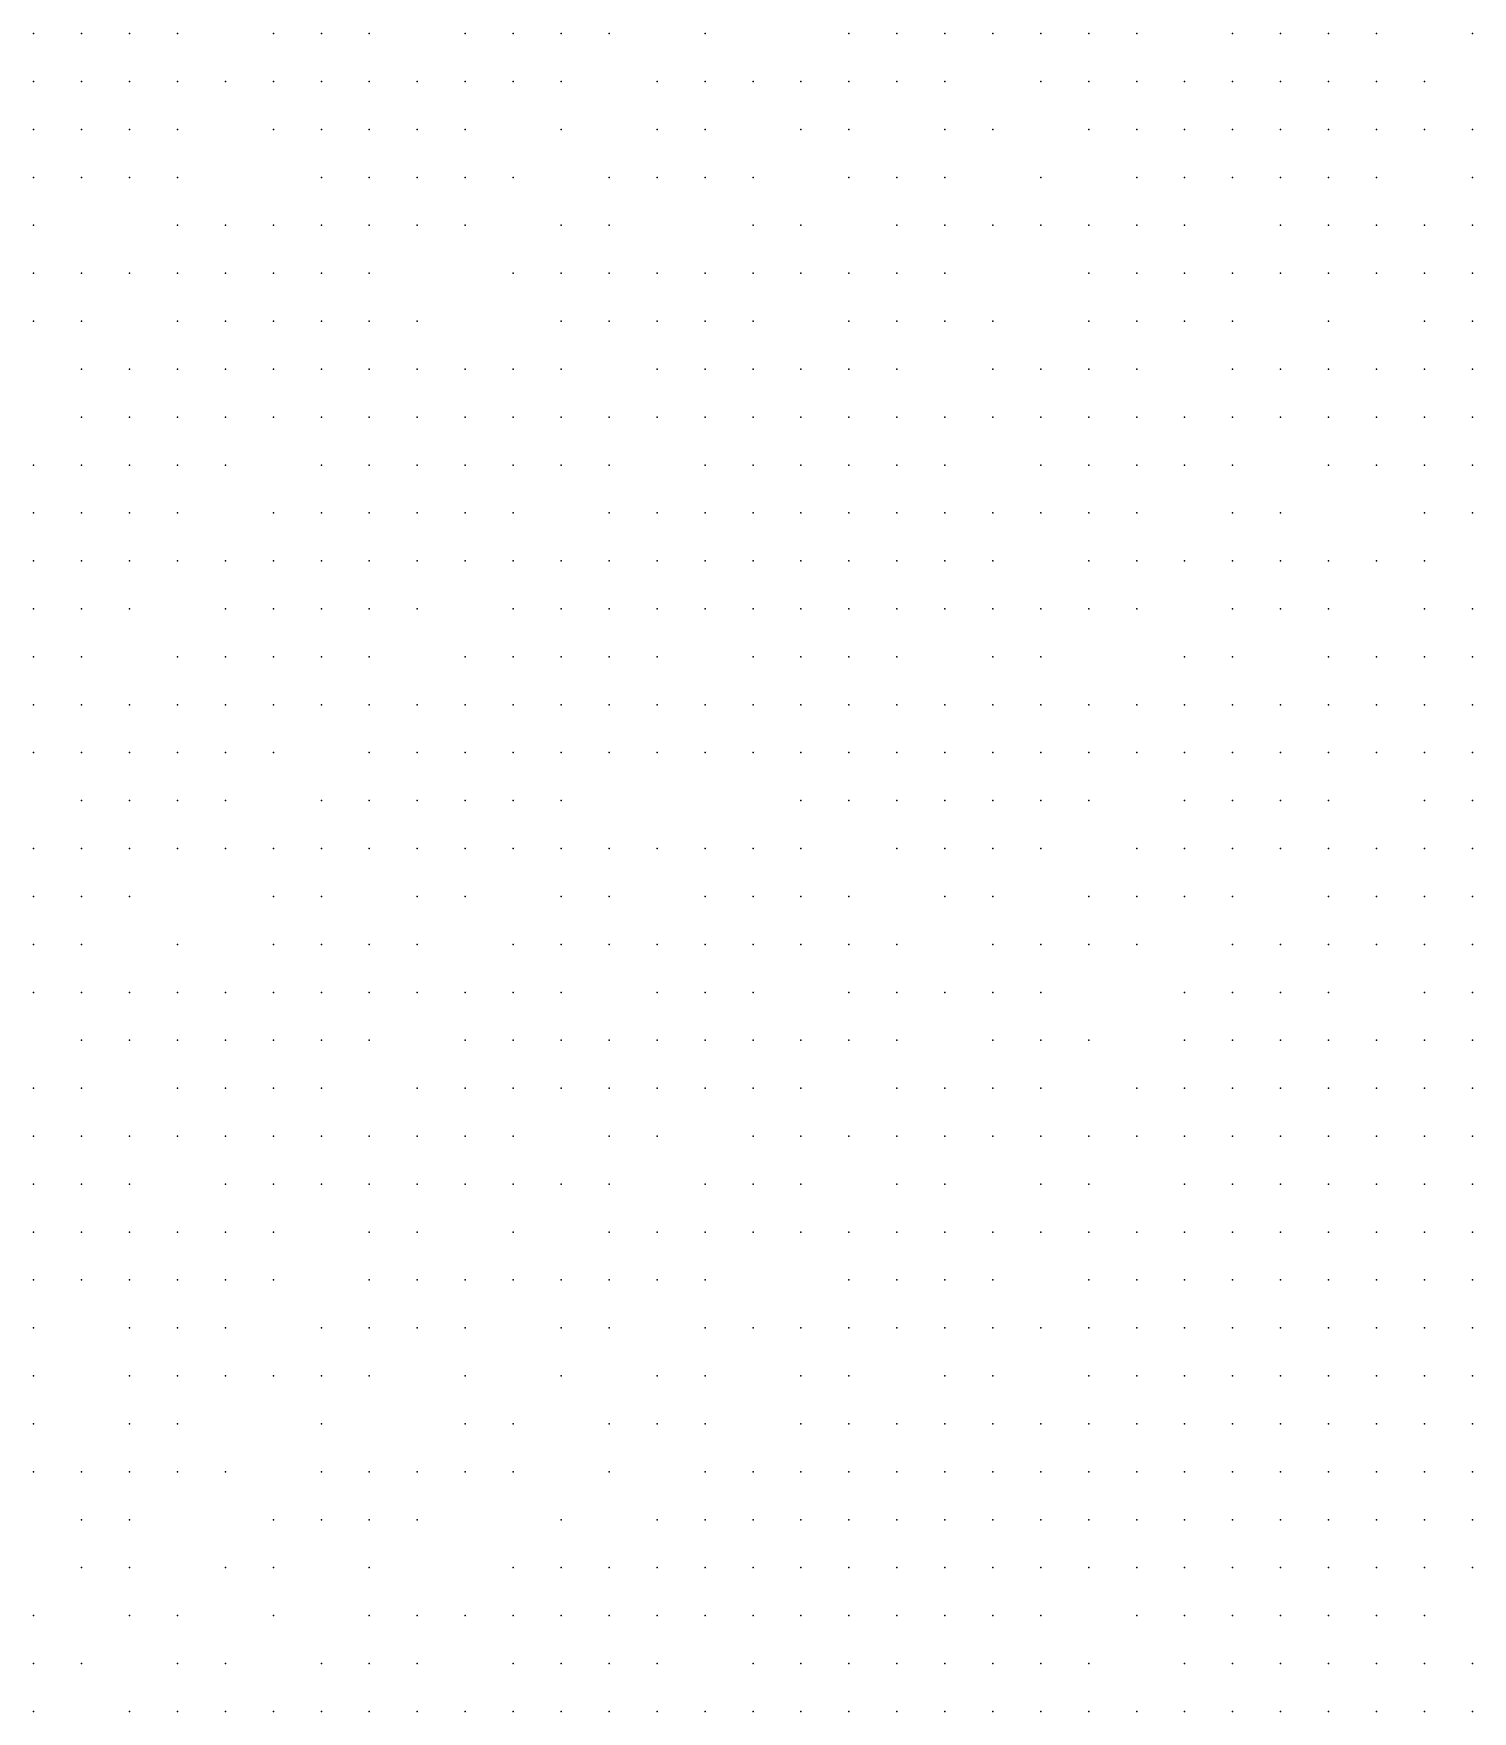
# Model space of a CAD drawing. Extents: x 429 to 793, y 817 to 1241.
# Drawn here: x 565.88 to 587.78, y 1055.32 to 1080.87 of the extents above; entities that cross this region are included whole.
import ezdxf

# ---------------------------------------------------------------- set-up
doc = ezdxf.new("R2010")
doc.units = 0

msp = doc.modelspace()

# ---------------------------------------------------------------- linework, layer by layer
for p in [(565.88, 1080.87, 213.662), (566.61, 1080.87, 213.565), (567.34, 1080.87, 213.468), (568.07, 1080.87, 213.447), (569.53, 1080.87, 213.35), (570.26, 1080.87, 213.23), (570.99, 1080.87, 213.079), (572.45, 1080.87, 212.803), (573.18, 1080.87, 212.74), (573.91, 1080.87, 212.633), (574.64, 1080.87, 212.51), (576.1, 1080.87, 212.245), (578.29, 1080.87, 212.06), (579.02, 1080.87, 212.03), (579.75, 1080.87, 211.93), (580.48, 1080.87, 211.927), (581.21, 1080.87, 211.925), (581.94, 1080.87, 211.69), (582.67, 1080.87, 211.58), (584.13, 1080.87, 211.96), (584.86, 1080.87, 211.97), (585.59, 1080.87, 212.22), (586.32, 1080.87, 212.2), (587.78, 1080.87, 212.56), (565.88, 1080.14, 213.737), (566.61, 1080.14, 213.64), (567.34, 1080.14, 213.566), (568.07, 1080.14, 213.492), (568.8, 1080.14, 213.44), (569.53, 1080.14, 213.333), (570.26, 1080.14, 213.227), (570.99, 1080.14, 213.076), (571.72, 1080.14, 212.987), (572.45, 1080.14, 212.8), (573.18, 1080.14, 212.753), (573.91, 1080.14, 212.647), (575.37, 1080.14, 212.455), (576.1, 1080.14, 212.367), (576.83, 1080.14, 212.165), (577.56, 1080.14, 212.075), (578.29, 1080.14, 212.115), (579.02, 1080.14, 212.08), (579.75, 1080.14, 212.137), (581.21, 1080.14, 212.033), (581.94, 1080.14, 211.812), (582.67, 1080.14, 211.92), (583.4, 1080.14, 212.107), (584.13, 1080.14, 212.033), (584.86, 1080.14, 212.22), (585.59, 1080.14, 212.41), (586.32, 1080.14, 212.51), (587.05, 1080.14, 212.6), (565.88, 1079.41, 213.782), (566.61, 1079.41, 213.704), (567.34, 1079.41, 213.559), (568.07, 1079.41, 213.485), (569.53, 1079.41, 213.317), (570.26, 1079.41, 213.21), (570.99, 1079.41, 213.103), (571.72, 1079.41, 212.983), (572.45, 1079.41, 212.89), (573.91, 1079.41, 212.66), (575.37, 1079.41, 212.53), (576.1, 1079.41, 212.4), (577.56, 1079.41, 212.22), (578.29, 1079.41, 212.13), (579.75, 1079.41, 212.155), (580.48, 1079.41, 212.193), (581.94, 1079.41, 212.03), (582.67, 1079.41, 212.073), (583.4, 1079.41, 212.184), (584.13, 1079.41, 212.416), (584.86, 1079.41, 212.448), (585.59, 1079.41, 212.48), (586.32, 1079.41, 212.67), (587.05, 1079.41, 212.86), (587.78, 1079.41, 213.05), (565.88, 1078.68, 213.775), (566.61, 1078.68, 213.697), (567.34, 1078.68, 213.552), (568.07, 1078.68, 213.53), (570.26, 1078.68, 213.193), (570.99, 1078.68, 213.087), (571.72, 1078.68, 212.98), (572.45, 1078.68, 212.873), (573.18, 1078.68, 212.818), (574.64, 1078.68, 212.594), (575.37, 1078.68, 212.528), (576.1, 1078.68, 212.42), (576.83, 1078.68, 212.382), (578.29, 1078.68, 212.238), (579.02, 1078.68, 212.2), (579.75, 1078.68, 212.225), (581.21, 1078.68, 212.25), (582.67, 1078.68, 212.183), (583.4, 1078.68, 212.227), (584.13, 1078.68, 212.46), (584.86, 1078.68, 212.616), (585.59, 1078.68, 212.68), (586.32, 1078.68, 212.87), (587.78, 1078.68, 213.06), (565.88, 1077.95, 213.723), (568.07, 1077.95, 213.513), (568.8, 1077.95, 213.407), (569.53, 1077.95, 213.3), (570.26, 1077.95, 213.213), (570.99, 1077.95, 213.125), (571.72, 1077.95, 212.963), (572.45, 1077.95, 212.897), (573.91, 1077.95, 212.736), (574.64, 1077.95, 212.591), (576.83, 1077.95, 212.44), (577.56, 1077.95, 212.383), (579.02, 1077.95, 212.22), (579.75, 1077.95, 212.245), (580.48, 1077.95, 212.27), (581.21, 1077.95, 212.353), (581.94, 1077.95, 212.366), (582.67, 1077.95, 212.337), (583.4, 1077.95, 212.414), (584.86, 1077.95, 212.693), (585.59, 1077.95, 212.848), (586.32, 1077.95, 212.88), (587.05, 1077.95, 213.07), (587.78, 1077.95, 213.3), (565.88, 1077.22, 213.77), (566.61, 1077.22, 213.713), (567.34, 1077.22, 213.6), (568.07, 1077.22, 213.518), (568.8, 1077.22, 213.342), (569.53, 1077.22, 213.27), (570.26, 1077.22, 213.182), (570.99, 1077.22, 213.095), (573.18, 1077.22, 212.853), (573.91, 1077.22, 212.76), (574.64, 1077.22, 212.653), (575.37, 1077.22, 212.573), (576.1, 1077.22, 212.517), (576.83, 1077.22, 212.46), (577.56, 1077.22, 212.403), (578.29, 1077.22, 212.347), (579.02, 1077.22, 212.265), (579.75, 1077.22, 212.29), (581.94, 1077.22, 212.443), (582.67, 1077.22, 212.482), (583.4, 1077.22, 212.564), (584.13, 1077.22, 212.53), (584.86, 1077.22, 212.763), (585.59, 1077.22, 212.847), (586.32, 1077.22, 213.08), (587.05, 1077.22, 213.366), (587.78, 1077.22, 213.405), (565.88, 1076.49, 213.76), (566.61, 1076.49, 213.693), (568.07, 1076.49, 213.463), (568.8, 1076.49, 213.347), (569.53, 1076.49, 213.24), (570.26, 1076.49, 213.152), (570.99, 1076.49, 213.04), (571.72, 1076.49, 212.947), (573.91, 1076.49, 212.732), (574.64, 1076.49, 212.65), (575.37, 1076.49, 212.593), (576.1, 1076.49, 212.537), (576.83, 1076.49, 212.48), (578.29, 1076.49, 212.367), (579.02, 1076.49, 212.328), (579.75, 1076.49, 212.31), (580.48, 1076.49, 212.373), (581.94, 1076.49, 212.457), (582.67, 1076.49, 212.547), (583.4, 1076.49, 212.637), (584.13, 1076.49, 212.714), (585.59, 1076.49, 212.997), (587.05, 1076.49, 213.273), (587.78, 1076.49, 213.652), (566.61, 1075.76, 213.673), (567.34, 1075.76, 213.56), (568.07, 1075.76, 213.443), (568.8, 1075.76, 213.327), (569.53, 1075.76, 213.21), (570.26, 1075.76, 213.117), (570.99, 1075.76, 213.025), (571.72, 1075.76, 213.023), (572.45, 1075.76, 212.93), (573.18, 1075.76, 212.838), (573.91, 1075.76, 212.743), (575.37, 1075.76, 212.612), (576.1, 1075.76, 212.568), (576.83, 1075.76, 212.524), (577.56, 1075.76, 212.439), (578.29, 1075.76, 212.398), (579.02, 1075.76, 212.357), (580.48, 1075.76, 212.435), (581.21, 1075.76, 212.477), (581.94, 1075.76, 212.56), (582.67, 1075.76, 212.65), (584.13, 1075.76, 212.74), (584.86, 1075.76, 212.83), (585.59, 1075.76, 213.107), (586.32, 1075.76, 213.19), (587.05, 1075.76, 213.467), (587.78, 1075.76, 213.75), (566.61, 1075.03, 213.607), (567.34, 1075.03, 213.41), (568.07, 1075.03, 213.285), (568.8, 1075.03, 213.31), (569.53, 1075.03, 213.185), (570.26, 1075.03, 213.087), (570.99, 1075.03, 213.027), (571.72, 1075.03, 212.888), (572.45, 1075.03, 212.84), (573.18, 1075.03, 212.747), (573.91, 1075.03, 212.655), (574.64, 1075.03, 212.6), (575.37, 1075.03, 212.6), (576.1, 1075.03, 212.575), (576.83, 1075.03, 212.531), (577.56, 1075.03, 212.487), (578.29, 1075.03, 212.405), (579.02, 1075.03, 212.373), (579.75, 1075.03, 212.38), (580.48, 1075.03, 212.558), (581.21, 1075.03, 212.559), (581.94, 1075.03, 212.683), (582.67, 1075.03, 212.683), (583.4, 1075.03, 212.773), (584.13, 1075.03, 212.863), (584.86, 1075.03, 212.997), (585.59, 1075.03, 213.387), (586.32, 1075.03, 213.552), (587.05, 1075.03, 213.606), (587.78, 1075.03, 213.66), (565.88, 1074.3, 213.637), (566.61, 1074.3, 213.457), (567.34, 1074.3, 213.26), (568.07, 1074.3, 213.143), (568.8, 1074.3, 213.16), (570.26, 1074.3, 212.963), (570.99, 1074.3, 212.903), (571.72, 1074.3, 212.843), (572.45, 1074.3, 212.75), (573.18, 1074.3, 212.658), (573.91, 1074.3, 212.603), (574.64, 1074.3, 212.55), (576.1, 1074.3, 212.55), (576.83, 1074.3, 212.55), (577.56, 1074.3, 212.493), (578.29, 1074.3, 212.452), (579.02, 1074.3, 212.443), (579.75, 1074.3, 212.45), (581.21, 1074.3, 212.682), (581.94, 1074.3, 212.806), (582.67, 1074.3, 212.807), (583.4, 1074.3, 212.897), (584.13, 1074.3, 213.03), (585.59, 1074.3, 213.163), (586.32, 1074.3, 213.553), (587.05, 1074.3, 213.886), (587.78, 1074.3, 213.94), (565.88, 1073.57, 213.29), (566.61, 1073.57, 213.307), (567.34, 1073.57, 213.11), (568.07, 1073.57, 213.02), (569.53, 1073.57, 212.93), (570.26, 1073.57, 212.84), (570.99, 1073.57, 212.78), (571.72, 1073.57, 212.72), (572.45, 1073.57, 212.66), (573.18, 1073.57, 212.607), (574.64, 1073.57, 212.553), (575.37, 1073.57, 212.5), (576.1, 1073.57, 212.5), (576.83, 1073.57, 212.5), (577.56, 1073.57, 212.5), (578.29, 1073.57, 212.507), (579.02, 1073.57, 212.523), (579.75, 1073.57, 212.545), (580.48, 1073.57, 212.52), (581.21, 1073.57, 212.657), (581.94, 1073.57, 212.793), (582.67, 1073.57, 212.93), (584.13, 1073.57, 213.063), (584.86, 1073.57, 213.197), (587.05, 1073.57, 213.943), (587.78, 1073.57, 214.22), (565.88, 1072.84, 213.268), (566.61, 1072.84, 213.045), (567.34, 1072.84, 212.96), (568.07, 1072.84, 212.952), (568.8, 1072.84, 212.915), (569.53, 1072.84, 212.758), (570.26, 1072.84, 212.72), (570.99, 1072.84, 212.645), (571.72, 1072.84, 212.69), (572.45, 1072.84, 212.577), (573.18, 1072.84, 212.582), (573.91, 1072.84, 212.557), (574.64, 1072.84, 212.478), (575.37, 1072.84, 212.45), (576.1, 1072.84, 212.438), (576.83, 1072.84, 212.462), (577.56, 1072.84, 212.513), (578.29, 1072.84, 212.548), (579.02, 1072.84, 212.596), (579.75, 1072.84, 212.571), (580.48, 1072.84, 212.593), (581.94, 1072.84, 212.867), (582.67, 1072.84, 212.882), (583.4, 1072.84, 213.114), (584.13, 1072.84, 213.237), (584.86, 1072.84, 213.319), (585.59, 1072.84, 213.33), (586.32, 1072.84, 213.72), (587.05, 1072.84, 214.11), (565.88, 1072.11, 213.092), (566.61, 1072.11, 212.98), (567.34, 1072.11, 212.81), (568.8, 1072.11, 212.795), (569.53, 1072.11, 212.69), (570.26, 1072.11, 212.6), (570.99, 1072.11, 212.54), (571.72, 1072.11, 212.57), (573.18, 1072.11, 212.493), (573.91, 1072.11, 212.505), (574.64, 1072.11, 212.453), (575.37, 1072.11, 212.4), (576.1, 1072.11, 212.4), (576.83, 1072.11, 212.425), (577.56, 1072.11, 212.463), (578.29, 1072.11, 212.527), (579.02, 1072.11, 212.593), (579.75, 1072.11, 212.66), (580.48, 1072.11, 212.667), (581.21, 1072.11, 212.714), (581.94, 1072.11, 212.835), (582.67, 1072.11, 212.987), (584.13, 1072.11, 213.298), (584.86, 1072.11, 213.482), (585.59, 1072.11, 213.503), (587.05, 1072.11, 213.893), (587.78, 1072.11, 214.283), (565.88, 1071.38, 212.915), (566.61, 1071.38, 212.723), (568.07, 1071.38, 212.66), (568.8, 1071.38, 212.6), (569.53, 1071.38, 212.637), (570.26, 1071.38, 212.48), (570.99, 1071.38, 212.457), (572.45, 1071.38, 212.433), (573.18, 1071.38, 212.41), (573.91, 1071.38, 212.39), (574.64, 1071.38, 212.37), (575.37, 1071.38, 212.35), (576.83, 1071.38, 212.413), (577.56, 1071.38, 212.477), (578.29, 1071.38, 212.54), (579.02, 1071.38, 212.607), (580.48, 1071.38, 212.692), (581.21, 1071.38, 212.788), (583.4, 1071.38, 213.17), (584.13, 1071.38, 213.357), (585.59, 1071.38, 213.666), (586.32, 1071.38, 213.677), (587.05, 1071.38, 214.067), (587.78, 1071.38, 214.563), (565.88, 1070.65, 212.758), (566.61, 1070.65, 212.725), (567.34, 1070.65, 212.693), (568.07, 1070.65, 212.6), (568.8, 1070.65, 212.6), (569.53, 1070.65, 212.48), (570.26, 1070.65, 212.467), (570.99, 1070.65, 212.485), (571.72, 1070.65, 212.487), (572.45, 1070.65, 212.435), (573.18, 1070.65, 212.44), (573.91, 1070.65, 212.403), (574.64, 1070.65, 212.4), (575.37, 1070.65, 212.388), (576.1, 1070.65, 212.458), (576.83, 1070.65, 212.53), (577.56, 1070.65, 212.557), (578.29, 1070.65, 212.657), (579.02, 1070.65, 212.619), (579.75, 1070.65, 212.698), (580.48, 1070.65, 212.778), (581.21, 1070.65, 212.74), (581.94, 1070.65, 213.016), (582.67, 1070.65, 213.291), (583.4, 1070.65, 213.291), (584.13, 1070.65, 213.499), (584.86, 1070.65, 213.708), (585.59, 1070.65, 213.663), (586.32, 1070.65, 213.85), (587.05, 1070.65, 214.404), (587.78, 1070.65, 215.085), (565.88, 1069.92, 212.62), (566.61, 1069.92, 212.665), (567.34, 1069.92, 212.633), (568.07, 1069.92, 212.54), (568.8, 1069.92, 212.54), (569.53, 1069.92, 212.48), (570.99, 1069.92, 212.453), (571.72, 1069.92, 212.49), (572.45, 1069.92, 212.493), (573.18, 1069.92, 212.47), (573.91, 1069.92, 212.45), (574.64, 1069.92, 212.425), (575.37, 1069.92, 212.47), (576.1, 1069.92, 212.49), (576.83, 1069.92, 212.6), (577.56, 1069.92, 212.674), (578.29, 1069.92, 212.665), (579.02, 1069.92, 212.736), (579.75, 1069.92, 212.815), (580.48, 1069.92, 212.79), (581.21, 1069.92, 212.903), (581.94, 1069.92, 213.2), (582.67, 1069.92, 213.568), (583.4, 1069.92, 213.567), (584.13, 1069.92, 213.567), (584.86, 1069.92, 213.776), (585.59, 1069.92, 213.985), (586.32, 1069.92, 214.237), (587.05, 1069.92, 214.773), (587.78, 1069.92, 215.512), (566.61, 1069.19, 212.513), (567.34, 1069.19, 212.573), (568.07, 1069.19, 212.48), (568.8, 1069.19, 212.48), (570.26, 1069.19, 212.453), (570.99, 1069.19, 212.44), (571.72, 1069.19, 212.46), (572.45, 1069.19, 212.495), (573.18, 1069.19, 212.5), (573.91, 1069.19, 212.462), (577.56, 1069.19, 212.71), (578.29, 1069.19, 212.782), (579.02, 1069.19, 212.773), (579.75, 1069.19, 212.852), (580.48, 1069.19, 212.953), (581.21, 1069.19, 213.067), (581.94, 1069.19, 213.363), (583.4, 1069.19, 213.844), (584.13, 1069.19, 213.843), (584.86, 1069.19, 214.052), (585.59, 1069.19, 214.327), (587.05, 1069.19, 214.623), (587.78, 1069.19, 215.16), (565.88, 1068.46, 212.497), (566.61, 1068.46, 212.465), (567.34, 1068.46, 212.432), (568.07, 1068.46, 212.443), (568.8, 1068.46, 212.475), (569.53, 1068.46, 212.473), (570.26, 1068.46, 212.452), (570.99, 1068.46, 212.447), (571.72, 1068.46, 212.457), (572.45, 1068.46, 212.473), (573.18, 1068.46, 212.49), (573.91, 1068.46, 212.558), (574.64, 1068.46, 212.539), (575.37, 1068.46, 212.597), (576.1, 1068.46, 212.579), (576.83, 1068.46, 212.67), (577.56, 1068.46, 212.763), (579.02, 1068.46, 212.89), (579.75, 1068.46, 213.064), (580.48, 1068.46, 213.117), (581.21, 1068.46, 213.233), (582.67, 1068.46, 213.527), (583.4, 1068.46, 213.823), (584.13, 1068.46, 214.12), (584.86, 1068.46, 214.534), (585.59, 1068.46, 214.555), (586.32, 1068.46, 214.989), (587.05, 1068.46, 215.01), (587.78, 1068.46, 216.012), (565.88, 1067.73, 212.37), (566.61, 1067.73, 212.417), (567.34, 1067.73, 212.38), (569.53, 1067.73, 212.47), (570.26, 1067.73, 212.458), (571.72, 1067.73, 212.463), (572.45, 1067.73, 212.487), (573.91, 1067.73, 212.543), (574.64, 1067.73, 212.616), (576.1, 1067.73, 212.655), (576.83, 1067.73, 212.738), (577.56, 1067.73, 212.84), (578.29, 1067.73, 212.857), (579.75, 1067.73, 213.18), (580.48, 1067.73, 213.238), (581.94, 1067.73, 213.407), (582.67, 1067.73, 213.673), (583.4, 1067.73, 214), (584.13, 1067.73, 214.4), (585.59, 1067.73, 214.948), (586.32, 1067.73, 215.383), (587.05, 1067.73, 215.403), (587.78, 1067.73, 215.904), (565.88, 1067, 212.29), (566.61, 1067, 212.337), (568.07, 1067, 212.407), (569.53, 1067, 212.437), (570.26, 1067, 212.467), (570.99, 1067, 212.453), (571.72, 1067, 212.473), (573.18, 1067, 212.53), (573.91, 1067, 212.587), (574.64, 1067, 212.64), (575.37, 1067, 212.693), (576.1, 1067, 212.732), (576.83, 1067, 212.713), (577.56, 1067, 212.823), (578.29, 1067, 212.98), (579.02, 1067, 213.137), (580.48, 1067, 213.303), (581.21, 1067, 213.47), (581.94, 1067, 213.586), (582.67, 1067, 213.88), (584.13, 1067, 214.28), (584.86, 1067, 214.68), (585.59, 1067, 215.09), (586.32, 1067, 215.5), (587.05, 1067, 215.797), (587.78, 1067, 216.333), (565.88, 1066.27, 212.337), (566.61, 1066.27, 212.357), (567.34, 1066.27, 212.362), (568.07, 1066.27, 212.366), (568.8, 1066.27, 212.37), (569.53, 1066.27, 212.408), (570.26, 1066.27, 212.447), (570.99, 1066.27, 212.485), (571.72, 1066.27, 212.587), (572.45, 1066.27, 212.602), (573.18, 1066.27, 212.616), (573.91, 1066.27, 212.63), (575.37, 1066.27, 212.767), (576.1, 1066.27, 212.737), (576.83, 1066.27, 212.79), (578.29, 1066.27, 213.147), (579.02, 1066.27, 213.203), (579.75, 1066.27, 213.26), (580.48, 1066.27, 213.446), (581.21, 1066.27, 213.593), (583.4, 1066.27, 214.316), (584.13, 1066.27, 214.872), (584.86, 1066.27, 214.96), (585.59, 1066.27, 215.37), (587.05, 1066.27, 216.19), (587.78, 1066.27, 217.21), (566.61, 1065.54, 212.38), (567.34, 1065.54, 212.425), (568.07, 1065.54, 212.429), (568.8, 1065.54, 212.433), (569.53, 1065.54, 212.472), (570.26, 1065.54, 212.51), (570.99, 1065.54, 212.54), (572.45, 1065.54, 212.715), (573.18, 1065.54, 212.729), (573.91, 1065.54, 212.743), (574.64, 1065.54, 212.812), (575.37, 1065.54, 212.88), (576.1, 1065.54, 212.85), (576.83, 1065.54, 212.947), (577.56, 1065.54, 213.19), (578.29, 1065.54, 213.39), (579.02, 1065.54, 213.447), (580.48, 1065.54, 213.689), (581.21, 1065.54, 213.837), (581.94, 1065.54, 214.093), (583.4, 1065.54, 214.696), (584.13, 1065.54, 215.252), (584.86, 1065.54, 215.34), (585.59, 1065.54, 215.742), (586.32, 1065.54, 216.16), (587.05, 1065.54, 216.617), (587.78, 1065.54, 217.637), (565.88, 1064.81, 212.383), (566.61, 1064.81, 212.427), (568.07, 1064.81, 212.492), (568.8, 1064.81, 212.497), (569.53, 1064.81, 212.535), (570.26, 1064.81, 212.573), (571.72, 1064.81, 212.62), (572.45, 1064.81, 212.71), (573.18, 1064.81, 212.843), (573.91, 1064.81, 212.857), (574.64, 1064.81, 212.925), (575.37, 1064.81, 212.91), (576.1, 1064.81, 213.007), (576.83, 1064.81, 213.103), (577.56, 1064.81, 213.347), (579.02, 1064.81, 213.69), (579.75, 1064.81, 213.747), (580.48, 1064.81, 213.933), (581.21, 1064.81, 214.17), (582.67, 1064.81, 214.427), (583.4, 1064.81, 214.873), (584.13, 1064.81, 215.632), (584.86, 1064.81, 215.72), (585.59, 1064.81, 216.13), (586.32, 1064.81, 216.587), (587.05, 1064.81, 217.47), (587.78, 1064.81, 218.063), (565.88, 1064.08, 212.43), (566.61, 1064.08, 212.475), (567.34, 1064.08, 212.52), (568.07, 1064.08, 212.565), (568.8, 1064.08, 212.56), (569.53, 1064.08, 212.658), (570.26, 1064.08, 212.672), (570.99, 1064.08, 212.686), (571.72, 1064.08, 212.7), (572.45, 1064.08, 212.79), (573.18, 1064.08, 212.88), (574.64, 1064.08, 212.97), (575.37, 1064.08, 213.195), (576.83, 1064.08, 213.26), (577.56, 1064.08, 213.483), (578.29, 1064.08, 213.503), (579.02, 1064.08, 213.747), (579.75, 1064.08, 213.99), (580.48, 1064.08, 214.247), (581.21, 1064.08, 214.503), (581.94, 1064.08, 214.653), (582.67, 1064.08, 215.181), (583.4, 1064.08, 215.602), (584.13, 1064.08, 215.653), (584.86, 1064.08, 216.1), (585.59, 1064.08, 216.734), (586.32, 1064.08, 217.266), (587.05, 1064.08, 217.9), (587.78, 1064.08, 218.023), (565.88, 1063.35, 212.48), (566.61, 1063.35, 212.525), (567.34, 1063.35, 212.57), (568.8, 1063.35, 212.63), (569.53, 1063.35, 212.69), (570.26, 1063.35, 212.755), (570.99, 1063.35, 212.769), (571.72, 1063.35, 212.783), (572.45, 1063.35, 212.872), (573.18, 1063.35, 212.963), (573.91, 1063.35, 212.965), (574.64, 1063.35, 213.09), (576.1, 1063.35, 213.355), (576.83, 1063.35, 213.42), (577.56, 1063.35, 213.643), (579.02, 1063.35, 213.928), (579.75, 1063.35, 214.243), (581.21, 1063.35, 214.547), (581.94, 1063.35, 214.997), (583.4, 1063.35, 215.945), (584.13, 1063.35, 216.023), (584.86, 1063.35, 216.487), (585.59, 1063.35, 217.164), (586.32, 1063.35, 217.873), (587.05, 1063.35, 218.33), (587.78, 1063.35, 218.923), (565.88, 1062.62, 212.53), (566.61, 1062.62, 212.575), (567.34, 1062.62, 212.573), (568.07, 1062.62, 212.637), (568.8, 1062.62, 212.7), (569.53, 1062.62, 212.76), (570.99, 1062.62, 212.852), (571.72, 1062.62, 212.867), (573.18, 1062.62, 213.083), (574.64, 1062.62, 213.21), (575.37, 1062.62, 213.347), (576.1, 1062.62, 213.483), (576.83, 1062.62, 213.548), (577.56, 1062.62, 213.803), (578.29, 1062.62, 213.865), (579.02, 1062.62, 214.16), (579.75, 1062.62, 214.497), (580.48, 1062.62, 214.843), (581.21, 1062.62, 214.89), (581.94, 1062.62, 215.34), (582.67, 1062.62, 215.447), (583.4, 1062.62, 215.893), (584.13, 1062.62, 216.383), (584.86, 1062.62, 216.873), (585.59, 1062.62, 217.373), (586.32, 1062.62, 218.26), (587.05, 1062.62, 218.76), (587.78, 1062.62, 219.576), (565.88, 1061.89, 212.58), (566.61, 1061.89, 212.702), (567.34, 1061.89, 212.725), (568.07, 1061.89, 212.748), (568.8, 1061.89, 212.77), (569.53, 1061.89, 212.84), (570.99, 1061.89, 212.89), (571.72, 1061.89, 212.95), (572.45, 1061.89, 213.077), (573.18, 1061.89, 213.24), (573.91, 1061.89, 213.285), (574.64, 1061.89, 213.33), (575.37, 1061.89, 213.482), (576.1, 1061.89, 213.603), (578.29, 1061.89, 214.077), (579.02, 1061.89, 214.579), (579.75, 1061.89, 214.75), (580.48, 1061.89, 215.097), (581.94, 1061.89, 215.443), (582.67, 1061.89, 215.79), (583.4, 1061.89, 216.722), (584.13, 1061.89, 216.991), (584.86, 1061.89, 217.26), (585.59, 1061.89, 217.76), (586.32, 1061.89, 218.68), (587.05, 1061.89, 219.173), (587.78, 1061.89, 219.996), (565.88, 1061.16, 212.657), (567.34, 1061.16, 212.825), (568.07, 1061.16, 212.848), (568.8, 1061.16, 212.87), (570.26, 1061.16, 213.01), (570.99, 1061.16, 212.99), (571.72, 1061.16, 213.087), (572.45, 1061.16, 213.277), (573.91, 1061.16, 213.485), (574.64, 1061.16, 213.53), (576.1, 1061.16, 213.803), (576.83, 1061.16, 213.788), (577.56, 1061.16, 214.017), (578.29, 1061.16, 214.408), (579.02, 1061.16, 214.906), (579.75, 1061.16, 215.077), (580.48, 1061.16, 215.418), (581.21, 1061.16, 215.76), (581.94, 1061.16, 215.775), (582.67, 1061.16, 216.16), (583.4, 1061.16, 217.115), (584.13, 1061.16, 217.384), (584.86, 1061.16, 217.653), (585.59, 1061.16, 218.547), (586.32, 1061.16, 219.067), (587.05, 1061.16, 219.587), (587.78, 1061.16, 220.203), (565.88, 1060.43, 212.733), (567.34, 1060.43, 212.82), (568.07, 1060.43, 212.948), (568.8, 1060.43, 212.97), (569.53, 1060.43, 213.04), (570.26, 1060.43, 213.03), (570.99, 1060.43, 213.127), (572.45, 1060.43, 213.413), (573.91, 1060.43, 213.685), (575.37, 1060.43, 213.882), (576.1, 1060.43, 214.08), (577.56, 1060.43, 214.293), (578.29, 1060.43, 214.735), (579.75, 1060.43, 215.403), (580.48, 1060.43, 215.75), (581.94, 1060.43, 216.14), (582.67, 1060.43, 216.53), (583.4, 1060.43, 217.043), (584.13, 1060.43, 217.777), (584.86, 1060.43, 218.44), (585.59, 1060.43, 218.96), (586.32, 1060.43, 219.713), (587.05, 1060.43, 220), (587.78, 1060.43, 220.617), (565.88, 1059.7, 212.778), (567.34, 1059.7, 212.897), (568.07, 1059.7, 213.068), (570.26, 1059.7, 213.29), (572.45, 1059.7, 213.55), (573.18, 1059.7, 213.72), (574.64, 1059.7, 213.93), (575.37, 1059.7, 214.143), (576.1, 1059.7, 214.357), (577.56, 1059.7, 214.57), (578.29, 1059.7, 214.957), (579.02, 1059.7, 215.343), (579.75, 1059.7, 215.73), (580.48, 1059.7, 216.12), (581.21, 1059.7, 216.502), (581.94, 1059.7, 216.701), (582.67, 1059.7, 216.9), (583.4, 1059.7, 217.857), (584.13, 1059.7, 218.335), (584.86, 1059.7, 218.833), (585.59, 1059.7, 219.427), (586.32, 1059.7, 220.127), (587.05, 1059.7, 220.413), (587.78, 1059.7, 221.545), (565.88, 1058.97, 212.862), (566.61, 1058.97, 212.893), (567.34, 1058.97, 212.979), (568.07, 1058.97, 213.067), (568.8, 1058.97, 213.183), (570.26, 1058.97, 213.44), (570.99, 1058.97, 213.475), (571.72, 1058.97, 213.51), (572.45, 1058.97, 213.69), (573.18, 1058.97, 213.87), (574.64, 1058.97, 214.15), (576.1, 1058.97, 214.395), (576.83, 1058.97, 214.772), (577.56, 1058.97, 214.86), (578.29, 1058.97, 215.585), (579.02, 1058.97, 215.658), (579.75, 1058.97, 216.06), (580.48, 1058.97, 216.493), (581.21, 1058.97, 216.875), (581.94, 1058.97, 217.074), (582.67, 1058.97, 217.752), (583.4, 1058.97, 218.23), (584.13, 1058.97, 218.693), (584.86, 1058.97, 219.227), (585.59, 1058.97, 219.84), (586.32, 1058.97, 220.54), (587.05, 1058.97, 220.827), (587.78, 1058.97, 221.443), (566.61, 1058.24, 212.977), (567.34, 1058.24, 213.063), (569.53, 1058.24, 213.297), (570.26, 1058.24, 213.43), (570.99, 1058.24, 213.625), (571.72, 1058.24, 213.66), (573.91, 1058.24, 214.11), (575.37, 1058.24, 214.653), (576.1, 1058.24, 214.937), (576.83, 1058.24, 215.062), (577.56, 1058.24, 215.15), (578.29, 1058.24, 215.537), (579.02, 1058.24, 215.963), (579.75, 1058.24, 216.39), (580.48, 1058.24, 216.823), (581.21, 1058.24, 217.257), (581.94, 1058.24, 217.447), (582.67, 1058.24, 218.125), (583.4, 1058.24, 218.16), (584.13, 1058.24, 219.087), (584.86, 1058.24, 219.62), (585.59, 1058.24, 220.608), (586.32, 1058.24, 220.7), (587.05, 1058.24, 221.24), (587.78, 1058.24, 222.355), (566.61, 1057.51, 213.06), (567.34, 1057.51, 213.27), (568.8, 1057.51, 213.363), (569.53, 1057.51, 213.41), (570.99, 1057.51, 213.692), (573.18, 1057.51, 214.337), (573.91, 1057.51, 214.463), (574.64, 1057.51, 214.59), (575.37, 1057.51, 214.873), (576.1, 1057.51, 215.152), (576.83, 1057.51, 215.157), (577.56, 1057.51, 215.44), (578.29, 1057.51, 216.248), (579.02, 1057.51, 216.484), (579.75, 1057.51, 216.72), (580.48, 1057.51, 217.153), (581.21, 1057.51, 217.587), (581.94, 1057.51, 217.947), (582.67, 1057.51, 218.688), (583.4, 1057.51, 218.998), (584.13, 1057.51, 219.309), (584.86, 1057.51, 219.977), (585.59, 1057.51, 220.965), (586.32, 1057.51, 221.103), (587.05, 1057.51, 221.603), (587.78, 1057.51, 222.725), (565.88, 1056.78, 213.18), (567.34, 1056.78, 213.34), (568.07, 1056.78, 213.48), (569.53, 1056.78, 213.573), (570.99, 1056.78, 213.855), (571.72, 1056.78, 214.03), (572.45, 1056.78, 214.21), (573.18, 1056.78, 214.61), (573.91, 1056.78, 214.737), (574.64, 1056.78, 214.863), (575.37, 1056.78, 215.144), (576.1, 1056.78, 215.425), (576.83, 1056.78, 215.432), (577.56, 1056.78, 215.763), (578.29, 1056.78, 216.585), (579.02, 1056.78, 216.821), (579.75, 1056.78, 217.057), (580.48, 1056.78, 217.466), (581.21, 1056.78, 217.923), (582.67, 1056.78, 218.373), (583.4, 1056.78, 219.355), (584.13, 1056.78, 220.023), (584.86, 1056.78, 220.827), (585.59, 1056.78, 220.873), (586.32, 1056.78, 221.42), (587.05, 1056.78, 221.967), (565.88, 1056.05, 213.293), (566.61, 1056.05, 213.287), (568.07, 1056.05, 213.62), (568.8, 1056.05, 213.69), (570.26, 1056.05, 213.877), (570.99, 1056.05, 214.06), (571.72, 1056.05, 214.25), (573.18, 1056.05, 214.563), (573.91, 1056.05, 215.01), (574.64, 1056.05, 215.137), (575.37, 1056.05, 215.42), (576.83, 1056.05, 215.753), (577.56, 1056.05, 216.087), (578.29, 1056.05, 216.527), (579.02, 1056.05, 217.158), (579.75, 1056.05, 217.393), (580.48, 1056.05, 217.827), (581.21, 1056.05, 218.277), (581.94, 1056.05, 219.08), (583.4, 1056.05, 219.617), (584.13, 1056.05, 220.153), (584.86, 1056.05, 220.69), (585.59, 1056.05, 221.69), (586.32, 1056.05, 222.01), (587.05, 1056.05, 222.89), (587.78, 1056.05, 223.45), (565.88, 1055.32, 213.352), (567.34, 1055.32, 213.567), (568.07, 1055.32, 213.733), (568.8, 1055.32, 213.87), (569.53, 1055.32, 213.9), (570.26, 1055.32, 214.215), (570.99, 1055.32, 214.3), (571.72, 1055.32, 214.47), (572.45, 1055.32, 214.763), (573.18, 1055.32, 215.055), (573.91, 1055.32, 215.097), (574.64, 1055.32, 215.41), (575.37, 1055.32, 215.743), (576.1, 1055.32, 216.077), (576.83, 1055.32, 216.24), (577.56, 1055.32, 216.41), (578.29, 1055.32, 217.23), (579.02, 1055.32, 217.64), (579.75, 1055.32, 217.73), (580.48, 1055.32, 218.33), (581.21, 1055.32, 218.63), (581.94, 1055.32, 219.43), (582.67, 1055.32, 219.57), (583.4, 1055.32, 220.06), (584.13, 1055.32, 220.55), (584.86, 1055.32, 221.37), (585.59, 1055.32, 222.05), (586.32, 1055.32, 222.37), (587.05, 1055.32, 223.25), (587.78, 1055.32, 223.81)]:
    msp.add_point(p)

doc.saveas('drawing.dxf')
